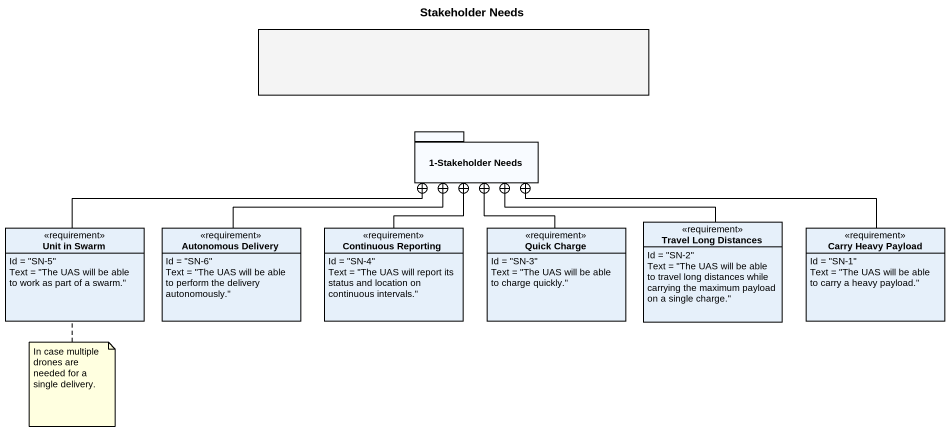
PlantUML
@startuml
title Stakeholder Needs
allowmixing
hide circle
hide empty members
rectangle " " as rectangle1 #F4F4F4
package "1-Stakeholder Needs" as p1_Stakeholder_Needs {
}
class "Unit in Swarm" as Unit_in_Swarm <<requirement>> {
  Id = "SN-5"
  Text = "The UAS will be able to work as part of a swarm."
}
class "Autonomous Delivery" as Autonomous_Delivery <<requirement>> {
  Id = "SN-6"
  Text = "The UAS will be able to perform the delivery autonomously."
}
class "Continuous Reporting" as Continuous_Reporting <<requirement>> {
  Id = "SN-4"
  Text = "The UAS will report its status and location on continuous intervals."
}
class "Quick Charge" as Quick_Charge <<requirement>> {
  Id = "SN-3"
  Text = "The UAS will be able to charge quickly."
}
class "Travel Long Distances" as Travel_Long_Distances <<requirement>> {
  Id = "SN-2"
  Text = "The UAS will be able to travel long distances while carrying the maximum payload on a single charge."
}
class "Carry Heavy Payload" as Carry_Heavy_Payload <<requirement>> {
  Id = "SN-1"
  Text = "The UAS will be able to carry a heavy payload."
}
Unit_in_Swarm -right-+ p1_Stakeholder_Needs
Autonomous_Delivery -right-+ p1_Stakeholder_Needs
Continuous_Reporting -up-+ p1_Stakeholder_Needs
Quick_Charge -up-+ p1_Stakeholder_Needs
Travel_Long_Distances -left-+ p1_Stakeholder_Needs
Carry_Heavy_Payload -left-+ p1_Stakeholder_Needs
note bottom of Unit_in_Swarm : In case multiple drones are needed for a single delivery.
@enduml
